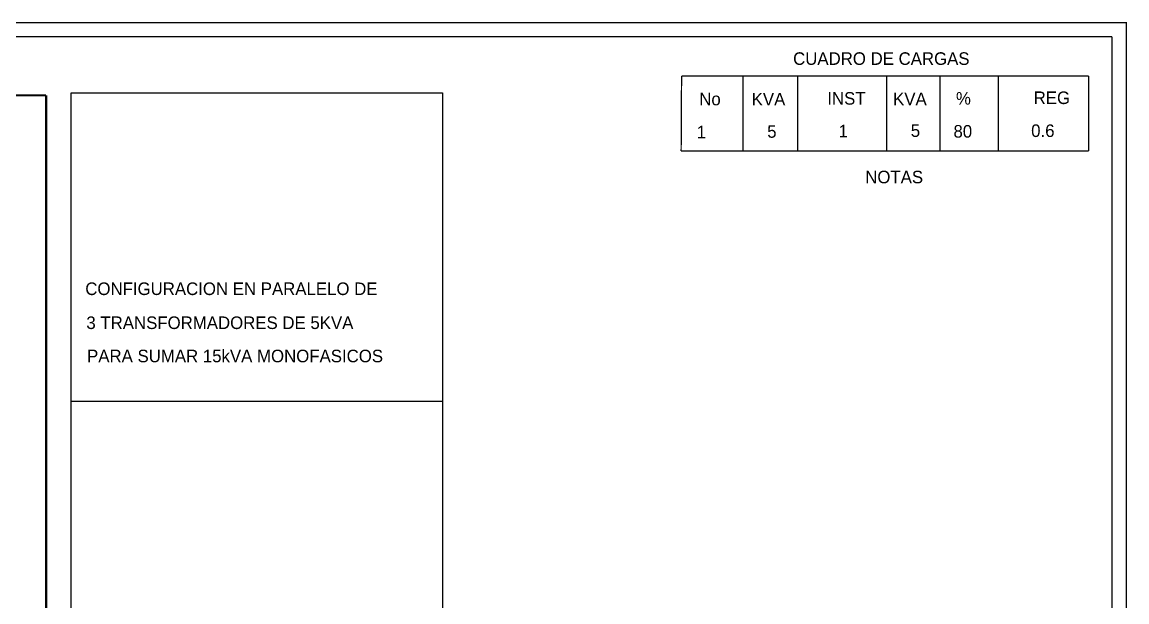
# Model space of a CAD drawing. Extents: x 0.27 to 8.12, y 0.27 to 5.77.
# Drawn here: x 3.726 to 8.123, y 3.468 to 5.774 of the extents above; entities that cross this region are included whole.
import ezdxf

# ---------------------------------------------------------------- set-up
doc = ezdxf.new("R2010")
doc.units = 0
doc.layers.get('0').update_dxf_attribs({"linetype": 'CONTINUOUS'})

msp = doc.modelspace()

# ---------------------------------------------------------------- linework, layer by layer
at = {"color": 2, "linetype": 'BYBLOCK'}
msp.add_line((3.921542, 4.266193), (5.39813, 4.266193), dxfattribs=at)
at = {"color": 7, "const_width": 0.005208}
msp.add_lwpolyline([(0.270025, 0.273298), (8.120004, 0.273298), (8.120004, 5.771617), (0.270025, 5.771617), (0.270025, 0.273298)], close=True, dxfattribs=at)
at = {"color": 0, "const_width": 0.005208}
for points in [[(8.063363, 5.716658), (0.325025, 5.716658)], [(8.063363, 0.329938), (8.063363, 5.716658)]]:
    msp.add_lwpolyline(points, dxfattribs=at)
at = {"color": 1, "const_width": 0.005208}
for points in [[(6.350374, 5.559973), (6.348694, 5.261634)], [(7.970384, 5.559973), (6.350374, 5.559973)], [(6.595394, 5.559973), (6.595394, 5.401608)], [(6.812014, 5.559973), (6.812014, 5.401608)], [(7.167054, 5.559973), (7.167054, 5.401608)], [(7.378694, 5.559973), (7.378694, 5.401608)], [(7.610364, 5.559973), (7.610364, 5.401608)], [(7.970384, 5.559973), (7.970384, 5.401608)], [(6.595394, 5.401608), (6.595394, 5.261634)], [(6.812014, 5.401608), (6.812014, 5.261634)], [(7.167054, 5.401608), (7.167054, 5.261634)], [(7.378694, 5.401608), (7.378694, 5.261634)], [(7.610364, 5.401608), (7.610364, 5.261634)], [(7.970384, 5.401608), (7.970384, 5.261634)], [(6.348694, 5.261634), (7.970384, 5.261634)]]:
    msp.add_lwpolyline(points, dxfattribs=at)
at = {"color": 2, "const_width": 0.008333}
for points in [[(0.423326, 5.483313), (3.821656, 5.483313)], [(3.821656, 5.483313), (3.821656, 1.751648)]]:
    msp.add_lwpolyline(points, dxfattribs=at)
at = {"color": 2, "linetype": 'BYBLOCK'}
msp.add_lwpolyline([(3.921726, 5.492615), (5.398533, 5.492615), (5.398533, 1.836736), (3.921726, 1.836736)], close=True, dxfattribs=at)

# ---------------------------------------------------------------- texts
at = {"linetype": 'BYBLOCK'}
for s, p in [('CUADRO DE CARGAS', (6.794218, 5.604082)), ('INST', (6.930268, 5.445771)), ('%', (7.442307, 5.445771)), ('REG', (7.75151, 5.448244)), ('No', (6.420701, 5.443297)), ('KVA', (6.629448, 5.44261)), ('KVA', (7.192197, 5.443434)), ('5', (6.691142, 5.314105)), ('1', (6.97525, 5.315692)), ('5', (7.262534, 5.317279)), ('80', (7.432413, 5.314669)), ('0.6', (7.741616, 5.317142)), ('1', (6.410807, 5.312195)), ('NOTAS', (7.081251, 5.132917)), ('CONFIGURACION EN PARALELO DE', (3.977461, 4.688408)), ('3 TRANSFORMADORES DE 5KVA ', (3.981776, 4.553205)), ('PARA SUMAR 15kVA MONOFASICOS', (3.984653, 4.420879))]:
    msp.add_text(s, height=0.05, dxfattribs=at).set_placement(p)

doc.saveas('drawing.dxf')
